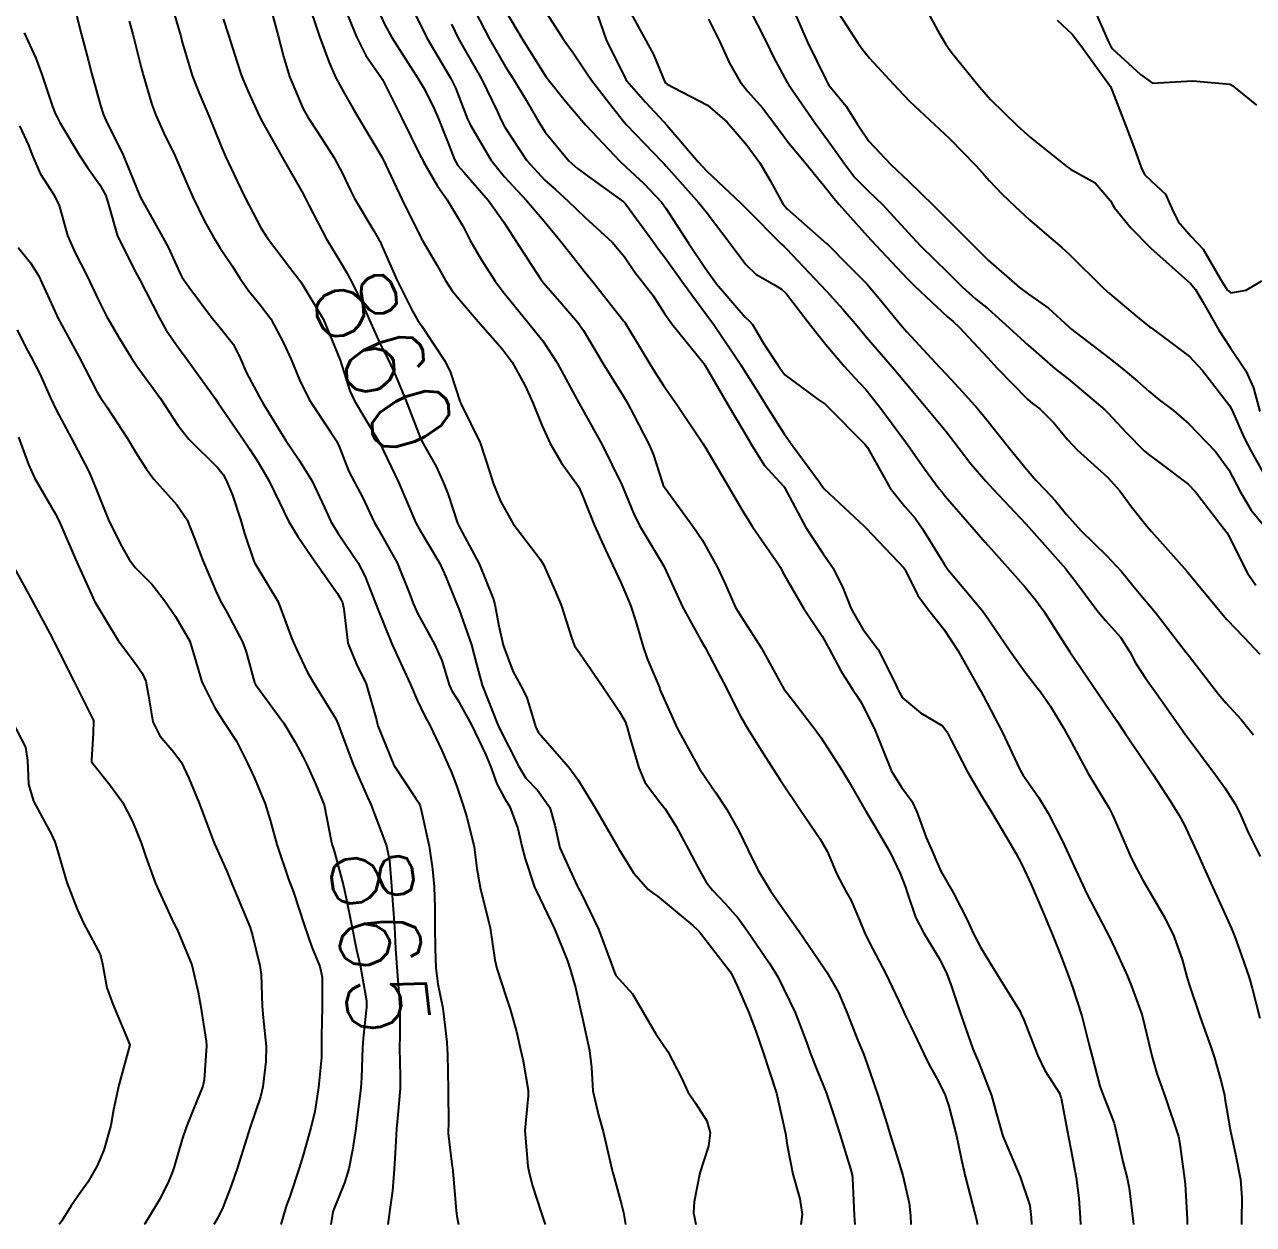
# Model space of a CAD drawing. Header units: metres. Extents: x 307586 to 320046, y 7427249 to 7434250.
# Drawn here: x 319382.5 to 319443.3, y 7427250 to 7427309.3 of the extents above; entities that cross this region are included whole.
import ezdxf
from ezdxf.enums import TextEntityAlignment as Align

# ---------------------------------------------------------------- set-up
doc = ezdxf.new("R2010")
doc.units = ezdxf.units.M
doc.header["$MEASUREMENT"] = 0
for name, color, linetype in [('Cotas', 45, 'Continuous'), ('Curvas de Nivel 1m', 11, 'Continuous'), ('Curvas de Nivel 5m', 15, 'Continuous')]:
    doc.layers.add(name, color=color, linetype=linetype)
doc.styles.add('Style-STANDARD', font='STANDARD.shx')

msp = doc.modelspace()

# ---------------------------------------------------------------- linework, layer by layer
at = {"layer": 'Curvas de Nivel 1m', "flags": 128}
for points, elevation in [([(319389.641, 7427310.821), (319390.184, 7427308.953), (319390.226, 7427308.811), (319390.249, 7427308.738), (319390.319, 7427308.443), (319390.806, 7427306.805), (319391.133, 7427305.963), (319391.634, 7427304.796), (319392.26, 7427303.251), (319392.462, 7427302.787), (319393.026, 7427301.563), (319393.417, 7427300.772), (319394.211, 7427299.268), (319394.536, 7427298.757), (319395.617, 7427297.317), (319396.061, 7427296.741), (319396.181, 7427296.584), (319397.304, 7427294.729), (319398.133, 7427292.72), (319398.606, 7427291.201), (319398.832, 7427290.709), (319399.958, 7427288.819), (319400.038, 7427288.691), (319400.054, 7427288.662), (319400.082, 7427288.609), (319401.011, 7427286.681), (319401.715, 7427285.004), (319401.866, 7427284.672), (319402.038, 7427284.375), (319403.062, 7427282.654), (319403.357, 7427282.001), (319403.898, 7427280.641), (319403.99, 7427280.416), (319404.624, 7427278.633), (319404.853, 7427277.732), (319405.146, 7427276.628), (319405.923, 7427274.663), (319405.937, 7427274.633), (319405.96, 7427274.582), (319406.957, 7427272.604), (319407.316, 7427272.027), (319407.881, 7427271.434), (319408.504, 7427270.584), (319408.742, 7427269.699), (319408.985, 7427268.579), (319409.825, 7427266.739), (319409.922, 7427266.569), (319410.048, 7427266.34), (319410.898, 7427264.559), (319411.577, 7427262.751), (319411.639, 7427262.551), (319411.77, 7427262.267), (319412.589, 7427261.366), (319413.065, 7427260.53), (319413.736, 7427259.38), (319414.329, 7427258.514), (319415.008, 7427257.209), (319415.331, 7427256.504), (319415.697, 7427255.952), (319416.27, 7427255.072), (319416.436, 7427254.489), (319416.348, 7427253.815), (319415.922, 7427252.496), (319415.639, 7427251.061), (319415.599, 7427250.535), (319415.604, 7427250.5), (319415.631, 7427250.374), (319415.723, 7427249.95)], 861), ([(319384.968, 7427310.249), (319385.314, 7427308.87), (319385.674, 7427307.502), (319385.851, 7427306.865), (319386.28, 7427305.315), (319386.42, 7427304.859), (319386.544, 7427304.584), (319387.394, 7427302.849), (319388.199, 7427300.875), (319388.213, 7427300.84), (319388.232, 7427300.795), (319389.342, 7427298.823), (319389.645, 7427298.266), (319390.186, 7427297.069), (319390.317, 7427296.809), (319390.638, 7427296.343), (319391.795, 7427294.794), (319392.149, 7427294.377), (319392.853, 7427293.488), (319393.206, 7427292.774), (319393.484, 7427292.127), (319394.115, 7427290.922), (319394.202, 7427290.759), (319394.33, 7427290.537), (319395.442, 7427288.746), (319396.074, 7427287.81), (319396.737, 7427286.733), (319397.356, 7427285.42), (319397.674, 7427284.724), (319398.034, 7427284.131), (319398.996, 7427282.705), (319399.354, 7427282.047), (319399.878, 7427280.692), (319399.988, 7427280.385), (319400.689, 7427278.683), (319401.317, 7427277.308), (319401.612, 7427276.673), (319401.935, 7427275.891), (319402.332, 7427275.069), (319402.565, 7427274.66), (319403.161, 7427273.394), (319403.486, 7427272.646), (319403.615, 7427272.369), (319403.883, 7427271.664), (319404.224, 7427270.636), (319404.396, 7427270.104), (319404.756, 7427268.631), (319404.893, 7427267.568), (319405.047, 7427266.628), (319405.468, 7427264.962), (319405.541, 7427264.623), (319405.779, 7427263.036), (319405.874, 7427262.618), (319406.341, 7427261.194), (319406.543, 7427260.608), (319406.844, 7427259.496), (319407.053, 7427258.6), (319407.172, 7427258.052), (319407.43, 7427256.594), (319407.419, 7427256.313), (319407.255, 7427254.596), (319407.412, 7427252.838), (319407.457, 7427252.593), (319407.492, 7427252.433), (319407.646, 7427251.867), (319408.045, 7427250.586), (319408.259, 7427249.95)], 863), ([(319394.575, 7427310.532), (319395.061, 7427308.753), (319395.32, 7427307.743), (319395.621, 7427306.747), (319396.287, 7427305.186), (319396.532, 7427304.738), (319397.04, 7427303.964), (319397.831, 7427302.724), (319398.245, 7427301.956), (319398.631, 7427301.108), (319398.837, 7427300.711), (319399.795, 7427299.111), (319400.046, 7427298.692), (319400.099, 7427298.588), (319400.199, 7427298.344), (319400.932, 7427296.683), (319401.707, 7427295.135), (319401.977, 7427294.672), (319402.159, 7427294.397), (319403.324, 7427292.652), (319403.579, 7427292.1), (319404.067, 7427290.641), (319404.111, 7427290.54), (319405.047, 7427288.63), (319405.532, 7427287.162), (319405.701, 7427286.624), (319406.054, 7427285.742), (319406.68, 7427284.614), (319408.017, 7427282.864), (319408.186, 7427282.597), (319408.744, 7427281.333), (319409.054, 7427280.584), (319409.562, 7427278.984), (319409.723, 7427278.572), (319409.96, 7427278.232), (319411.127, 7427276.558), (319411.931, 7427275.344), (319412.219, 7427274.838), (319412.318, 7427274.544), (319412.469, 7427273.987), (319412.9, 7427272.535), (319413.195, 7427271.839), (319413.877, 7427270.926), (319414.199, 7427270.517), (319414.738, 7427269.633), (319415.357, 7427268.505), (319415.834, 7427267.594), (319416.224, 7427266.891), (319416.535, 7427266.489), (319417.173, 7427265.837), (319417.809, 7427265.096), (319418.272, 7427264.465), (319419.339, 7427262.895), (319419.629, 7427262.451), (319419.77, 7427262.205), (319420.635, 7427260.441), (319421.192, 7427258.974), (319421.381, 7427258.433), (319421.714, 7427257.562), (319422.047, 7427256.765), (319422.174, 7427256.423), (319422.558, 7427255.284), (319422.847, 7427254.413), (319423.367, 7427252.694), (319423.45, 7427252.403), (319423.471, 7427252.222), (319423.542, 7427250.401), (319423.578, 7427249.95)], 859), ([(319396.483, 7427310.607), (319397.107, 7427308.732), (319397.588, 7427307.449), (319397.901, 7427306.724), (319398.296, 7427305.983), (319398.757, 7427305.182), (319399.031, 7427304.709), (319400.197, 7427302.747), (319400.226, 7427302.69), (319400.238, 7427302.675), (319400.252, 7427302.634), (319401.181, 7427300.681), (319402.157, 7427298.717), (319402.181, 7427298.67), (319402.203, 7427298.633), (319402.926, 7427297.395), (319403.341, 7427296.653), (319403.671, 7427296.141), (319404.172, 7427295.527), (319404.946, 7427294.632), (319406.143, 7427293.267), (319406.642, 7427292.615), (319407.286, 7427291.444), (319407.649, 7427290.605), (319408.096, 7427289.501), (319408.509, 7427288.594), (319409.095, 7427287.606), (319409.835, 7427286.573), (319409.925, 7427286.436), (319410.059, 7427286.131), (319410.698, 7427284.563), (319411.254, 7427283.329), (319411.618, 7427282.554), (319412.005, 7427281.717), (319412.356, 7427280.904), (319412.498, 7427280.542), (319412.745, 7427279.775), (319413.119, 7427278.533), (319413.331, 7427277.904), (319413.914, 7427276.52), (319413.923, 7427276.5), (319413.942, 7427276.423), (319414.79, 7427274.511), (319415.893, 7427272.5), (319416.706, 7427271.313), (319417.255, 7427270.479), (319417.857, 7427269.387), (319418.304, 7427268.465), (319418.793, 7427267.501), (319419.407, 7427266.454), (319419.817, 7427265.861), (319420.837, 7427264.44), (319421.782, 7427263.047), (319422.202, 7427262.424), (319422.774, 7427261.426), (319423.201, 7427260.408), (319423.733, 7427259.057), (319424.004, 7427258.397), (319424.18, 7427257.933), (319424.708, 7427256.39), (319425.177, 7427254.896), (319425.334, 7427254.383), (319425.667, 7427253.346), (319425.962, 7427252.375), (319426.268, 7427251), (319426.339, 7427250.369), (319426.354, 7427249.95)], 858), ([(319398.345, 7427310.16), (319398.933, 7427308.711), (319399.391, 7427307.781), (319400.152, 7427306.692), (319400.215, 7427306.604), (319400.3, 7427306.437), (319401.186, 7427304.681), (319402.089, 7427302.838), (319402.177, 7427302.671), (319402.251, 7427302.52), (319402.931, 7427301.351), (319403.423, 7427300.652), (319404.213, 7427299.32), (319404.56, 7427298.636), (319405.092, 7427297.733), (319405.797, 7427296.624), (319406.178, 7427296.103), (319407.389, 7427294.608), (319408.149, 7427293.662), (319408.864, 7427292.589), (319409.304, 7427291.761), (319409.941, 7427290.573), (319410.109, 7427290.279), (319411.069, 7427288.56), (319412.063, 7427286.55), (319412.643, 7427285.135), (319412.94, 7427284.537), (319414.016, 7427282.721), (319414.133, 7427282.519), (319414.247, 7427282.281), (319415.065, 7427280.509), (319415.968, 7427278.858), (319416.175, 7427278.497), (319416.796, 7427277.332), (319417.234, 7427276.481), (319417.467, 7427276.006), (319417.929, 7427275.103), (319418.292, 7427274.466), (319418.95, 7427273.417), (319419.567, 7427272.453), (319419.888, 7427271.953), (319420.898, 7427270.44), (319421.852, 7427269.048), (319422.208, 7427268.425), (319422.699, 7427267.285), (319423.16, 7427266.41), (319423.398, 7427265.986), (319423.809, 7427265.007), (319424.054, 7427264.397), (319424.312, 7427263.878), (319425.104, 7427262.387), (319425.759, 7427260.992), (319425.953, 7427260.575), (319426.044, 7427260.376), (319426.341, 7427259.774), (319427.019, 7427258.361), (319427.249, 7427257.887), (319427.71, 7427257.052), (319428.049, 7427256.347), (319428.237, 7427255.805), (319428.607, 7427254.341), (319428.86, 7427253.143), (319429.038, 7427252.336), (319429.541, 7427250.424), (319429.561, 7427250.331), (319429.628, 7427250.016), (319429.64, 7427249.95)], 857), ([(319399.697, 7427310.7), (319400.332, 7427309.298), (319400.683, 7427308.686), (319401.361, 7427307.631), (319401.969, 7427306.673), (319402.297, 7427306.116), (319402.781, 7427305.155), (319402.993, 7427304.659), (319403.466, 7427303.451), (319403.779, 7427302.647), (319403.949, 7427302.344), (319404.247, 7427302.011), (319405.444, 7427300.628), (319406.217, 7427299.535), (319406.812, 7427298.614), (319408.043, 7427296.742), (319408.139, 7427296.6), (319408.182, 7427296.543), (319409.088, 7427295.502), (319409.886, 7427294.574), (319410.157, 7427294.187), (319411.115, 7427292.56), (319412.117, 7427290.951), (319412.27, 7427290.703), (319412.362, 7427290.546), (319412.66, 7427289.986), (319413.417, 7427288.53), (319413.611, 7427288.06), (319414.064, 7427286.62), (319414.102, 7427286.52), (319414.202, 7427286.378), (319415.573, 7427284.505), (319416.033, 7427283.827), (319416.782, 7427282.488), (319417.162, 7427281.64), (319417.682, 7427280.475), (319417.986, 7427279.976), (319418.965, 7427278.46), (319419.945, 7427276.674), (319420.078, 7427276.449), (319420.528, 7427275.853), (319421.628, 7427274.433), (319421.917, 7427274.03), (319422.954, 7427272.414), (319423.303, 7427271.825), (319423.877, 7427270.828), (319424.125, 7427270.397), (319424.516, 7427269.741), (319425.313, 7427268.385), (319425.832, 7427267.31), (319426.088, 7427266.638), (319426.169, 7427266.375), (319426.591, 7427265.149), (319427, 7427264.362), (319427.783, 7427263.052), (319428.127, 7427262.346), (319428.345, 7427261.766), (319428.82, 7427260.339), (319429.423, 7427258.637), (319429.551, 7427258.332), (319429.719, 7427257.944), (319430.345, 7427256.324), (319430.588, 7427255.427), (319430.906, 7427254.318), (319431.656, 7427252.536), (319431.756, 7427252.308), (319432.233, 7427250.895), (319432.308, 7427250.3), (319432.317, 7427249.95)], 856), ([(319404.573, 7427310.414), (319405.505, 7427308.628), (319406.309, 7427307.235), (319406.696, 7427306.616), (319407.332, 7427305.57), (319407.89, 7427304.604), (319408.274, 7427303.988), (319409.441, 7427302.582), (319409.868, 7427302.195), (319410.246, 7427301.91), (319412.136, 7427300.551), (319412.232, 7427300.456), (319413.641, 7427298.528), (319413.88, 7427298.205), (319414.196, 7427297.783), (319415.103, 7427296.511), (319416.169, 7427295.069), (319416.596, 7427294.496), (319417.554, 7427293.074), (319417.937, 7427292.482), (319418.13, 7427292.182), (319418.79, 7427291.141), (319419.197, 7427290.464), (319420.092, 7427289.067), (319420.54, 7427288.445), (319421.828, 7427286.669), (319421.995, 7427286.431), (319422.062, 7427286.347), (319423.058, 7427285.42), (319424.044, 7427284.502), (319424.145, 7427284.399), (319426.014, 7427282.434), (319426.049, 7427282.379), (319426.705, 7427281.075), (319427.222, 7427280.362), (319427.979, 7427279.404), (319428.673, 7427278.343), (319429.657, 7427276.622), (319429.816, 7427276.331), (319429.941, 7427276.091), (319430.866, 7427274.321), (319431.752, 7427272.455), (319431.822, 7427272.311), (319431.892, 7427272.196), (319432.666, 7427271.084), (319433.147, 7427270.291), (319433.852, 7427268.916), (319434.155, 7427268.277), (319434.414, 7427267.697), (319435.081, 7427266.267), (319435.809, 7427264.849), (319436.021, 7427264.473), (319436.135, 7427264.255), (319436.466, 7427263.576), (319437.065, 7427262.241), (319437.271, 7427261.741), (319437.755, 7427260.392), (319437.81, 7427260.229), (319437.831, 7427260.15), (319438.282, 7427258.224), (319438.516, 7427257.421), (319438.944, 7427256.218), (319439.591, 7427254.304), (319439.616, 7427254.211), (319439.677, 7427253.802), (319439.892, 7427252.208), (319439.914, 7427251.943), (319440.017, 7427250.206), (319440.028, 7427249.95)], 853), ([(319412.347, 7427310.174), (319413.246, 7427308.536), (319413.631, 7427307.845), (319414.174, 7427306.522), (319414.223, 7427306.442), (319414.301, 7427306.374), (319414.616, 7427306.201), (319416.291, 7427305.324), (319417.271, 7427304.49), (319418.266, 7427303.339), (319418.891, 7427302.47), (319419.39, 7427301.609), (319420.019, 7427300.453), (319420.229, 7427300.198), (319421.926, 7427298.714), (319422.204, 7427298.477), (319422.251, 7427298.429), (319423.223, 7427297.444), (319424.184, 7427296.49), (319424.267, 7427296.399), (319424.709, 7427295.863), (319425.922, 7427294.382), (319426.159, 7427294.109), (319427.776, 7427292.364), (319428.129, 7427291.98), (319428.916, 7427291.143), (319429.63, 7427290.337), (319430.104, 7427289.764), (319431.255, 7427288.318), (319432.073, 7427287.314), (319432.54, 7427286.773), (319432.998, 7427286.296), (319433.515, 7427285.746), (319434.051, 7427285.084), (319434.773, 7427284.273), (319436.025, 7427283.053), (319436.766, 7427282.249), (319437.333, 7427281.566), (319437.998, 7427280.769), (319438.45, 7427280.225), (319439.973, 7427278.257), (319440.007, 7427278.21), (319440.131, 7427278.048), (319441.565, 7427276.194), (319441.939, 7427275.758), (319442.684, 7427274.932), (319443.303, 7427274.169)], 849), ([(319418.348, 7427310.144), (319419.19, 7427308.467), (319419.554, 7427307.7), (319420.234, 7427306.451), (319420.265, 7427306.413), (319420.302, 7427306.356), (319421.624, 7427304.437), (319422.27, 7427303.572), (319423.093, 7427302.417), (319423.588, 7427301.752), (319424.24, 7427301.099), (319424.972, 7427300.393), (319426.213, 7427299.029), (319426.837, 7427298.374), (319428.19, 7427297.052), (319428.536, 7427296.704), (319428.893, 7427296.349), (319429.575, 7427295.737), (319430.172, 7427295.247), (319431.222, 7427294.319), (319432.15, 7427293.453), (319433.498, 7427292.29), (319433.853, 7427292.007), (319434.128, 7427291.789), (319435.95, 7427290.262), (319436.111, 7427290.099), (319436.995, 7427289.14), (319437.896, 7427288.233), (319438.09, 7427288.061), (319438.673, 7427287.635), (319440.068, 7427286.575), (319440.428, 7427286.206), (319441.754, 7427284.484), (319441.974, 7427284.191), (319442.041, 7427284.071), (319443.005, 7427282.175), (319443.411, 7427281.573)], 847), ([(319420.387, 7427310.415), (319421.246, 7427308.441), (319422.141, 7427306.595), (319422.229, 7427306.431), (319422.302, 7427306.328), (319423.156, 7427305.282), (319423.701, 7427304.409), (319424.27, 7427303.543), (319425.361, 7427302.389), (319426.245, 7427301.566), (319427.481, 7427300.368), (319428.222, 7427299.625), (319429.498, 7427298.341), (319429.848, 7427297.983), (319430.196, 7427297.646), (319431.721, 7427296.315), (319432.18, 7427295.975), (319433.157, 7427295.279), (319434.164, 7427294.361), (319434.255, 7427294.279), (319436.142, 7427292.834), (319436.876, 7427292.253), (319437.557, 7427291.675), (319438.122, 7427291.174), (319438.64, 7427290.747), (319439.337, 7427290.218), (319440.106, 7427289.558), (319441.416, 7427288.197), (319442.079, 7427287.282), (319442.658, 7427286.181), (319443.178, 7427285.297), (319444.044, 7427284.251)], 846), ([(319426.942, 7427310.374), (319427.668, 7427309.038), (319428.06, 7427308.363), (319428.327, 7427307.988), (319429.67, 7427306.339), (319429.958, 7427305.993), (319430.296, 7427305.608), (319431.608, 7427304.317), (319432.274, 7427303.734), (319434.086, 7427302.283), (319434.181, 7427302.21), (319434.252, 7427302.165), (319435.462, 7427301.485), (319436.236, 7427300.603), (319436.35, 7427300.375), (319436.42, 7427300.258), (319437.235, 7427299.261), (319438.213, 7427298.269), (319438.226, 7427298.253), (319440.187, 7427296.507), (319440.433, 7427296.207), (319440.808, 7427295.572), (319441.586, 7427294.196), (319442.15, 7427293.338), (319442.915, 7427292.178), (319443.294, 7427291.342), (319443.617, 7427290.167)], 844), ([(319435.334, 7427310.27), (319436.131, 7427308.466), (319436.229, 7427308.261), (319436.331, 7427308.123), (319437.718, 7427306.84), (319438.306, 7427306.423), (319439.997, 7427306.525), (319440.308, 7427306.54), (319442.136, 7427306.362), (319442.304, 7427306.269), (319442.395, 7427306.189), (319443.454, 7427305.332)], 842), ([(319406.343, 7427309.944), (319407.131, 7427308.612), (319408.304, 7427306.755), (319408.367, 7427306.662), (319408.415, 7427306.598), (319409.253, 7427305.546), (319410.075, 7427304.573), (319410.279, 7427304.341), (319411.955, 7427302.553), (319412.25, 7427302.277), (319413.154, 7427301.449), (319414.013, 7427300.523), (319414.229, 7427300.238), (319415.358, 7427298.508), (319416.19, 7427297.241), (319416.749, 7427296.494), (319418.167, 7427294.848), (319418.352, 7427294.665), (319418.514, 7427294.475), (319419.09, 7427293.525), (319419.795, 7427292.455), (319419.924, 7427292.247), (319420.128, 7427291.986), (319421.774, 7427290.775), (319422.114, 7427290.534), (319422.169, 7427290.485), (319422.225, 7427290.428), (319424.085, 7427288.563), (319424.214, 7427288.399), (319424.38, 7427288.097), (319425.332, 7427286.387), (319426.054, 7427285.467), (319426.565, 7427284.889), (319426.936, 7427284.367), (319428.017, 7427282.597), (319428.19, 7427282.348), (319429.243, 7427281.095), (319429.877, 7427280.331), (319429.991, 7427280.18), (319431.27, 7427278.317), (319431.953, 7427277.341), (319432.403, 7427276.758), (319432.772, 7427276.298), (319433.249, 7427275.603), (319433.925, 7427274.487), (319434.04, 7427274.279), (319434.182, 7427274.014), (319435.122, 7427272.268), (319435.88, 7427271.002), (319436.163, 7427270.543), (319436.314, 7427270.253), (319436.678, 7427269.43), (319437.184, 7427268.24), (319437.394, 7427267.792), (319437.83, 7427266.986), (319438.273, 7427266.225), (319438.912, 7427265.119), (319439.359, 7427264.214), (319439.785, 7427263.005), (319440.004, 7427262.208), (319440.104, 7427261.872), (319440.661, 7427260.201), (319441.191, 7427258.736), (319441.376, 7427258.193), (319441.711, 7427256.96), (319441.859, 7427256.342), (319441.89, 7427256.187), (319442.148, 7427254.643), (319442.244, 7427254.182), (319442.416, 7427253.434), (319442.665, 7427252.175), (319442.731, 7427251.261), (319442.703, 7427250.174), (319442.701, 7427249.95)], 852), ([(319408.342, 7427309.858), (319409.18, 7427308.587), (319409.653, 7427307.917), (319410.307, 7427306.931), (319410.555, 7427306.567), (319411.459, 7427305.391), (319412.133, 7427304.551), (319412.28, 7427304.382), (319414.05, 7427302.523), (319414.152, 7427302.422), (319414.251, 7427302.316), (319415.865, 7427300.504), (319416.226, 7427300.057), (319417.411, 7427298.488), (319418.193, 7427297.449), (319418.686, 7427296.97), (319419.575, 7427296.459), (319419.959, 7427296.232), (319420.179, 7427296.013), (319421.385, 7427294.438), (319422.149, 7427293.489), (319423.06, 7427292.416), (319423.574, 7427291.855), (319424.121, 7427291.257), (319424.825, 7427290.393), (319426.087, 7427288.678), (319426.299, 7427288.378), (319427.032, 7427287.33), (319427.762, 7427286.355), (319427.895, 7427286.187), (319428.059, 7427285.987), (319429.489, 7427284.336), (319430.034, 7427283.709), (319431.269, 7427282.317), (319432.005, 7427281.486), (319432.54, 7427280.843), (319432.938, 7427280.296), (319433.969, 7427278.668), (319434.217, 7427278.277), (319434.771, 7427277.455), (319435.59, 7427276.264), (319435.938, 7427275.759), (319436.541, 7427274.863), (319436.957, 7427274.244), (319437.902, 7427272.835), (319438.318, 7427272.226), (319439.184, 7427270.913), (319439.614, 7427270.213), (319439.868, 7427269.737), (319440.582, 7427268.203), (319441.198, 7427266.83), (319441.483, 7427266.193), (319441.816, 7427265.47), (319442.215, 7427264.592), (319442.373, 7427264.181), (319442.709, 7427263.256), (319443.089, 7427262.17), (319443.238, 7427261.639), (319443.613, 7427260.162)], 851), ([(319416.339, 7427309.586), (319416.893, 7427308.494), (319417.386, 7427307.415), (319417.913, 7427306.484), (319418.298, 7427306.004), (319419.023, 7427305.202), (319419.583, 7427304.461), (319420.269, 7427303.523), (319421.159, 7427302.441), (319422.24, 7427301.115), (319422.542, 7427300.732), (319422.812, 7427300.421), (319424.21, 7427298.853), (319424.619, 7427298.396), (319426.187, 7427296.742), (319426.557, 7427296.376), (319428.168, 7427294.863), (319428.441, 7427294.631), (319428.746, 7427294.351), (319430.141, 7427292.839), (319430.617, 7427292.325), (319432.118, 7427290.79), (319432.378, 7427290.569), (319432.73, 7427290.301), (319433.433, 7427289.62), (319434.098, 7427288.793), (319434.573, 7427288.275), (319436.073, 7427286.92), (319436.69, 7427286.251), (319437.271, 7427285.458), (319438.045, 7427284.476), (319438.259, 7427284.228), (319440.014, 7427282.252), (319440.047, 7427282.21), (319440.232, 7427281.987), (319441.712, 7427280.193), (319441.99, 7427279.874), (319442.817, 7427279.013), (319443.609, 7427278.165)], 848), ([(319433.587, 7427309.533), (319434.339, 7427308.846), (319434.768, 7427308.276), (319435.963, 7427306.609), (319436.225, 7427306.261), (319436.301, 7427306.088), (319437.003, 7427304.253), (319437.467, 7427303.046), (319437.747, 7427302.245), (319437.907, 7427301.901), (319438.246, 7427301.579), (319438.943, 7427300.933), (319439.269, 7427300.224), (319439.582, 7427299.575), (319440.219, 7427298.839), (319440.815, 7427298.204), (319441.663, 7427296.723), (319441.996, 7427296.192), (319442.181, 7427296.046), (319442.934, 7427296.179), (319443.717, 7427296.64)], 843), ([(319382.505, 7427308.907), (319383.071, 7427307.659), (319383.349, 7427306.894), (319383.899, 7427305.265), (319384.049, 7427304.883), (319384.123, 7427304.733), (319384.269, 7427304.476), (319385.225, 7427302.87), (319385.629, 7427302.249), (319386.238, 7427301.394), (319386.531, 7427300.857), (319386.674, 7427300.408), (319387.123, 7427298.851), (319388.067, 7427296.958), (319388.136, 7427296.84), (319388.182, 7427296.747), (319389.168, 7427294.825), (319389.525, 7427294.198), (319390.138, 7427293.321), (319390.518, 7427292.806), (319391.527, 7427291.388), (319391.959, 7427290.792), (319392.11, 7427290.574), (319393.351, 7427288.771), (319393.646, 7427288.334), (319394.072, 7427287.666), (319394.605, 7427286.755), (319395.125, 7427285.676), (319395.575, 7427284.745), (319396.032, 7427283.987), (319396.885, 7427282.731), (319397.997, 7427281.167), (319398.166, 7427280.889), (319398.237, 7427280.716), (319398.306, 7427280.397), (319398.501, 7427278.712), (319398.929, 7427277.676), (319399.413, 7427276.695), (319399.925, 7427274.921), (319399.979, 7427274.689), (319399.998, 7427274.613), (319400.787, 7427272.681), (319401.876, 7427271.019), (319402.019, 7427270.813), (319402.08, 7427270.667), (319402.153, 7427270.382), (319402.535, 7427268.66), (319402.702, 7427267.527), (319402.775, 7427266.656), (319402.805, 7427265.648), (319402.811, 7427264.655), (319402.832, 7427263.61), (319402.865, 7427262.654), (319402.964, 7427261.851), (319403.208, 7427260.648), (319403.407, 7427258.965), (319403.425, 7427258.644), (319403.433, 7427258.358), (319403.47, 7427256.643), (319403.482, 7427254.837), (319403.474, 7427254.643), (319403.477, 7427254.448), (319403.656, 7427252.939), (319403.7, 7427252.64), (319403.708, 7427252.584), (319403.861, 7427250.638), (319403.904, 7427250.362), (319403.977, 7427249.95)], 864), ([(319387.686, 7427309.494), (319387.877, 7427308.844), (319388.306, 7427307.128), (319388.36, 7427306.895), (319388.377, 7427306.839), (319388.814, 7427305.365), (319389.007, 7427304.829), (319389.399, 7427303.952), (319389.959, 7427302.814), (319390.049, 7427302.611), (319390.246, 7427302.14), (319390.823, 7427300.804), (319391.416, 7427299.597), (319391.856, 7427298.793), (319392.198, 7427298.251), (319392.785, 7427297.377), (319393.165, 7427296.775), (319393.575, 7427296.17), (319394.17, 7427295.451), (319394.695, 7427294.755), (319395.328, 7427293.565), (319395.699, 7427292.744), (319396.123, 7427291.734), (319396.617, 7427290.735), (319397.654, 7427289.16), (319397.951, 7427288.721), (319398.08, 7427288.441), (319398.561, 7427287.206), (319398.817, 7427286.709), (319399.256, 7427285.903), (319399.817, 7427284.693), (319400.037, 7427284.3), (319400.954, 7427282.681), (319401.582, 7427281.089), (319401.735, 7427280.673), (319401.985, 7427280.136), (319402.79, 7427278.658), (319403.156, 7427277.853), (319403.52, 7427276.646), (319403.653, 7427276.357), (319403.936, 7427275.922), (319404.642, 7427274.633), (319405.308, 7427273.22), (319405.556, 7427272.623), (319405.884, 7427271.753), (319406.272, 7427271.009), (319406.512, 7427270.61), (319406.915, 7427269.546), (319407.135, 7427268.601), (319407.274, 7427268.036), (319407.764, 7427266.591), (319407.781, 7427266.549), (319407.822, 7427266.474), (319408.734, 7427264.581), (319409.366, 7427262.987), (319409.507, 7427262.573), (319409.764, 7427261.679), (319410.018, 7427260.567), (319410.092, 7427260.222), (319410.454, 7427258.563), (319410.564, 7427257.712), (319410.62, 7427256.561), (319410.897, 7427255.351), (319411.133, 7427254.556), (319411.588, 7427252.616), (319411.605, 7427252.55), (319411.651, 7427252.381), (319412.035, 7427250.942), (319412.141, 7427250.542), (319412.238, 7427249.95)], 862), ([(319403.641, 7427309.343), (319403.962, 7427308.645), (319404.09, 7427308.413), (319404.317, 7427308.041), (319405.114, 7427306.632), (319405.908, 7427305.002), (319406.081, 7427304.622), (319406.277, 7427304.248), (319407.341, 7427302.609), (319408.243, 7427301.622), (319408.794, 7427301.147), (319409.405, 7427300.582), (319410.221, 7427299.79), (319411.58, 7427298.556), (319412.196, 7427297.823), (319412.71, 7427297.064), (319413.121, 7427296.536), (319413.585, 7427295.937), (319414.168, 7427295.023), (319414.527, 7427294.516), (319416.133, 7427292.525), (319416.151, 7427292.5), (319416.182, 7427292.45), (319417.318, 7427290.488), (319418.094, 7427289.189), (319418.498, 7427288.474), (319419.116, 7427287.507), (319420.063, 7427286.472), (319420.079, 7427286.45), (319420.103, 7427286.409), (319421.165, 7427284.439), (319422.023, 7427283.13), (319422.513, 7427282.423), (319423.011, 7427281.423), (319423.403, 7427280.409), (319423.978, 7427279.406), (319424.73, 7427278.392), (319425.559, 7427276.772), (319425.724, 7427276.382), (319425.939, 7427275.998), (319426.83, 7427275.265), (319427.926, 7427274.62), (319428.131, 7427274.348), (319428.349, 7427273.913), (319429.149, 7427272.337), (319429.881, 7427271.114), (319430.36, 7427270.325), (319431.1, 7427269.072), (319431.547, 7427268.313), (319431.837, 7427267.765), (319432.3, 7427266.775), (319432.506, 7427266.3), (319432.906, 7427265.386), (319433.364, 7427264.287), (319433.787, 7427263.212), (319434.139, 7427262.276), (319434.356, 7427261.686), (319434.803, 7427260.27), (319435.178, 7427258.818), (319435.317, 7427258.264), (319435.708, 7427256.797), (319435.841, 7427256.395), (319435.9, 7427256.257), (319436.403, 7427254.962), (319436.578, 7427254.247), (319436.836, 7427253.072), (319437.056, 7427252.239), (319437.151, 7427251.741), (319437.335, 7427250.234), (319437.363, 7427249.968), (319437.365, 7427249.95)], 854), ([(319382.197, 7427298.291), (319382.818, 7427297.53), (319383.207, 7427296.895), (319384.113, 7427294.922), (319384.128, 7427294.88), (319384.152, 7427294.833), (319385.217, 7427292.869), (319386.116, 7427291.126), (319386.266, 7427290.858), (319386.613, 7427290.347), (319387.603, 7427288.845), (319388.075, 7427288.069), (319388.548, 7427287.313), (319388.92, 7427286.827), (319390.044, 7427285.551), (319390.555, 7427284.805), (319390.931, 7427283.894), (319391.331, 7427282.797), (319391.997, 7427281.243), (319392.141, 7427280.935), (319392.216, 7427280.787), (319392.517, 7427280.25), (319393.295, 7427278.77), (319393.473, 7427278.282), (319393.887, 7427276.761), (319393.941, 7427276.66), (319395.348, 7427274.746), (319395.904, 7427273.813), (319396.274, 7427273.111), (319396.457, 7427272.732), (319396.914, 7427271.755), (319397.336, 7427270.718), (319397.704, 7427268.853), (319397.735, 7427268.712), (319397.761, 7427268.63), (319397.84, 7427268.37), (319398.293, 7427266.705), (319398.431, 7427266.086), (319398.697, 7427264.701), (319398.938, 7427263.542), (319399.131, 7427262.696), (319399.429, 7427261.021), (319399.436, 7427260.693), (319399.261, 7427259.163), (319399.231, 7427258.695), (319399.186, 7427257.217), (319399.15, 7427256.696), (319398.987, 7427255.393), (319398.895, 7427254.698), (319398.74, 7427253.621), (319398.555, 7427252.701), (319398.341, 7427252.008), (319397.813, 7427250.708), (319397.77, 7427250.57), (319397.665, 7427249.95)], 866), ([(319382.146, 7427294.212), (319382.579, 7427293.345), (319382.824, 7427292.9), (319383.266, 7427292.034), (319383.777, 7427290.885), (319384.103, 7427290.224), (319384.826, 7427288.873), (319385.658, 7427287.273), (319385.849, 7427286.862), (319386.055, 7427286.324), (319386.658, 7427284.854), (319387.262, 7427283.606), (319387.696, 7427282.843), (319388.009, 7427282.446), (319388.808, 7427281.635), (319389.441, 7427280.818), (319389.981, 7427280.038), (319390.686, 7427278.803), (319390.999, 7427277.753), (319391.291, 7427276.797), (319391.924, 7427275.504), (319392.391, 7427274.783), (319392.995, 7427273.865), (319393.547, 7427272.765), (319393.655, 7427272.528), (319393.886, 7427272.034), (319394.417, 7427270.755), (319394.664, 7427269.949), (319394.994, 7427268.748), (319395.591, 7427266.976), (319395.686, 7427266.741), (319395.818, 7427266.388), (319396.363, 7427264.731), (319396.723, 7427263.667), (319397.119, 7427262.72), (319397.24, 7427262.191), (319397.24, 7427260.718), (319397.203, 7427259.245), (319397.209, 7427258.718), (319397.205, 7427258.205), (319397.06, 7427256.72), (319396.868, 7427255.539), (319396.68, 7427254.725), (319396.3, 7427253.371), (319396.105, 7427252.733), (319395.639, 7427251.338), (319395.48, 7427250.896), (319395.428, 7427250.742), (319395.188, 7427249.95)], 867), ([(319382.22, 7427288.908), (319382.712, 7427287.543), (319383.007, 7427286.896), (319384.037, 7427285.127), (319384.167, 7427284.879), (319384.279, 7427284.629), (319385.035, 7427282.87), (319385.892, 7427280.963), (319385.938, 7427280.861), (319385.991, 7427280.749), (319387.146, 7427278.848), (319387.952, 7427277.767), (319388.343, 7427277.231), (319388.511, 7427276.831), (319388.649, 7427276.112), (319388.869, 7427274.826), (319389.209, 7427274.12), (319389.898, 7427273.324), (319390.282, 7427272.806), (319390.649, 7427272.039), (319391.162, 7427270.797), (319391.845, 7427268.951), (319391.91, 7427268.789), (319392.508, 7427267.458), (319392.793, 7427266.775), (319393.519, 7427265.042), (319393.63, 7427264.762), (319393.673, 7427264.643), (319393.788, 7427264.247), (319394.159, 7427262.756), (319394.214, 7427262.31), (319394.269, 7427260.755), (319394.319, 7427260.179), (319394.463, 7427258.753), (319394.459, 7427258.009), (319394.309, 7427256.754), (319394.192, 7427256.259), (319393.673, 7427254.76), (319393.057, 7427252.769), (319392.738, 7427251.867), (319392.322, 7427250.78), (319392.096, 7427250.312), (319391.876, 7427249.95)], 868), ([(319382.008, 7427282.431), (319382.546, 7427281.449), (319382.839, 7427280.897), (319383.876, 7427278.97), (319383.92, 7427278.881), (319383.935, 7427278.852), (319383.962, 7427278.799), (319384.931, 7427276.87), (319385.914, 7427274.924), (319385.926, 7427274.86), (319385.907, 7427274.239), (319385.825, 7427272.93), (319385.837, 7427272.861), (319385.892, 7427272.756), (319386.729, 7427271.695), (319387.354, 7427270.838), (319387.859, 7427269.894), (319388.282, 7427268.826), (319388.514, 7427268.146), (319389.001, 7427266.818), (319389.797, 7427265.059), (319389.921, 7427264.809), (319390.058, 7427264.539), (319390.792, 7427262.8), (319391.107, 7427261.449), (319391.217, 7427260.795), (319391.503, 7427259.016), (319391.512, 7427258.792), (319391.402, 7427257.097), (319391.332, 7427256.794), (319390.865, 7427255.618), (319390.533, 7427254.801), (319390.305, 7427254.165), (319389.922, 7427252.807), (319389.857, 7427252.602), (319389.646, 7427252.105), (319389.221, 7427251.23), (319388.979, 7427250.817), (319388.459, 7427249.983), (319388.44, 7427249.95)], 869)]:
    msp.add_lwpolyline(points, dxfattribs=dict(at, elevation=elevation))
at = {"layer": 'Curvas de Nivel 5m', "flags": 128}
for points, elevation in [([(319401.421, 7427310.679), (319402.325, 7427308.829), (319402.41, 7427308.669), (319403.117, 7427307.463), (319403.609, 7427306.65), (319403.836, 7427306.185), (319404.286, 7427304.98), (319404.427, 7427304.639), (319404.572, 7427304.344), (319405.581, 7427302.627), (319406.245, 7427301.801), (319407.336, 7427300.609), (319408.218, 7427299.585), (319409.045, 7427298.587), (319409.556, 7427297.939), (319410.188, 7427297.122), (319410.64, 7427296.565), (319412.164, 7427294.642), (319412.205, 7427294.591), (319412.23, 7427294.549), (319412.344, 7427294.363), (319413.444, 7427292.53), (319413.703, 7427292.101), (319414.122, 7427291.454), (319414.777, 7427290.513), (319416.084, 7427288.58), (319416.135, 7427288.499), (319416.218, 7427288.363), (319417.326, 7427286.487), (319418.05, 7427285.235), (319418.336, 7427284.766), (319418.529, 7427284.473), (319419.678, 7427282.795), (319419.9, 7427282.451), (319420.011, 7427282.246), (319421.049, 7427280.439), (319421.972, 7427279.05), (319422.321, 7427278.425), (319422.883, 7427277.347), (319423.478, 7427276.407), (319423.671, 7427276.135), (319423.936, 7427275.72), (319424.593, 7427274.393), (319425.054, 7427273.241), (319425.393, 7427272.385), (319425.885, 7427271.586), (319426.407, 7427270.901), (319426.646, 7427270.368), (319427.119, 7427269.096), (319427.437, 7427268.356), (319427.552, 7427268.067), (319427.834, 7427267.431), (319428.47, 7427266.344), (319429.156, 7427264.99), (319429.458, 7427264.333), (319429.793, 7427263.664), (319430.628, 7427262.321), (319431.755, 7427260.489), (319431.803, 7427260.359), (319431.827, 7427260.309), (319431.901, 7427260.158), (319432.637, 7427258.296), (319432.984, 7427257.559), (319433.705, 7427256.446), (319433.763, 7427256.279), (319433.781, 7427256.2), (319434.145, 7427254.275), (319434.274, 7427253.674), (319434.531, 7427252.271), (319434.658, 7427251.255), (319434.725, 7427250.269), (319434.741, 7427249.95)], 855), ([(319410.73, 7427310.183), (319411.29, 7427308.56), (319412.26, 7427306.594), (319412.287, 7427306.55), (319412.303, 7427306.528), (319413.229, 7427305.473), (319414.124, 7427304.522), (319414.28, 7427304.346), (319415.852, 7427302.504), (319416.249, 7427302.082), (319417.948, 7427300.483), (319418.229, 7427300.206), (319419.956, 7427298.454), (319420.084, 7427298.334), (319420.201, 7427298.227), (319421.893, 7427296.433), (319422.18, 7427296.126), (319422.994, 7427295.24), (319423.692, 7427294.407), (319424.155, 7427293.851), (319425.424, 7427292.387), (319426.125, 7427291.564), (319427.119, 7427290.37), (319428.095, 7427289.178), (319428.736, 7427288.35), (319429.325, 7427287.587), (319430.067, 7427286.723), (319430.431, 7427286.326), (319432.046, 7427284.614), (319432.194, 7427284.458), (319432.325, 7427284.306), (319434.014, 7427282.383), (319434.105, 7427282.279), (319434.409, 7427281.876), (319435.621, 7427280.264), (319435.987, 7427279.839), (319436.725, 7427279), (319437.194, 7427278.242), (319437.458, 7427277.73), (319437.954, 7427276.976), (319438.502, 7427276.224), (319439.923, 7427274.21), (319441.427, 7427272.195), (319441.887, 7427271.554), (319442.418, 7427270.721), (319442.671, 7427270.178), (319443.03, 7427269.338), (319443.627, 7427268.163)], 850), ([(319422.583, 7427310.193), (319423.728, 7427308.409), (319423.977, 7427308.063), (319424.315, 7427307.653), (319425.48, 7427306.388), (319426.294, 7427305.535), (319427.523, 7427304.368), (319428.273, 7427303.684), (319429.574, 7427302.34), (319429.891, 7427301.977), (319430.245, 7427301.58), (319430.857, 7427300.942), (319431.505, 7427300.317), (319432.226, 7427299.66), (319432.943, 7427299.022), (319433.826, 7427298.286), (319434.208, 7427297.941), (319435.906, 7427296.263), (319436.18, 7427296.011), (319437.554, 7427294.861), (319438.164, 7427294.365), (319438.237, 7427294.313), (319438.352, 7427294.237), (319440.143, 7427292.896), (319440.774, 7427292.204), (319442.116, 7427290.474), (319442.216, 7427290.29), (319442.258, 7427290.188), (319442.83, 7427288.909), (319443.2, 7427288.173), (319444.07, 7427286.611)], 845), ([(319392.335, 7427309.604), (319392.605, 7427308.786), (319393.014, 7427307.483), (319393.251, 7427306.776), (319393.566, 7427306.041), (319394.144, 7427304.762), (319394.279, 7427304.486), (319395.253, 7427302.75), (319396.236, 7427301.051), (319396.404, 7427300.738), (319396.581, 7427300.383), (319397.434, 7427298.728), (319398.191, 7427297.479), (319398.471, 7427297.001), (319398.625, 7427296.713), (319399.146, 7427295.679), (319399.58, 7427294.699), (319400.144, 7427293.441), (319400.527, 7427292.686), (319400.88, 7427291.927), (319401.395, 7427290.677), (319402.086, 7427288.891), (319402.19, 7427288.668), (319402.873, 7427287.46), (319403.246, 7427286.652), (319403.468, 7427286.06), (319403.934, 7427284.642), (319404.04, 7427284.415), (319405, 7427282.63), (319405.697, 7427280.922), (319405.778, 7427280.622), (319405.977, 7427279.564), (319406.192, 7427278.617), (319406.66, 7427277.319), (319407.06, 7427276.603), (319407.357, 7427276.019), (319407.787, 7427274.592), (319407.919, 7427274.302), (319409.434, 7427272.575), (319409.887, 7427271.967), (319410.734, 7427270.561), (319411.844, 7427268.649), (319411.896, 7427268.549), (319412.644, 7427267.35), (319413.36, 7427266.527), (319413.627, 7427266.328), (319413.82, 7427266.189), (319415.573, 7427264.734), (319415.803, 7427264.522), (319415.943, 7427264.356), (319417.394, 7427262.476), (319417.54, 7427262.243), (319417.766, 7427261.763), (319418.323, 7427260.464), (319418.694, 7427259.505), (319419.048, 7427258.457), (319419.703, 7427256.45), (319420.146, 7427254.445), (319420.242, 7427253.877), (319420.516, 7427252.441), (319420.867, 7427251.212), (319420.974, 7427250.437), (319420.914, 7427249.95)], 860), ([(319382.267, 7427304.304), (319382.705, 7427303.351), (319382.885, 7427302.901), (319383.292, 7427301.943), (319383.98, 7427300.884), (319384.225, 7427300.364), (319384.647, 7427298.876), (319385.002, 7427298.065), (319385.618, 7427296.866), (319386.166, 7427295.715), (319386.593, 7427294.856), (319387.21, 7427293.781), (319387.798, 7427292.843), (319388.128, 7427292.354), (319388.771, 7427291.481), (319389.237, 7427290.823), (319390.093, 7427289.494), (319390.638, 7427288.804), (319392.069, 7427287.386), (319392.341, 7427287.061), (319392.497, 7427286.783), (319392.799, 7427286.031), (319393.219, 7427284.772), (319393.402, 7427284.145), (319393.863, 7427282.762), (319393.911, 7427282.661), (319394.01, 7427282.502), (319395.064, 7427280.749), (319395.728, 7427278.981), (319395.817, 7427278.741), (319395.96, 7427278.413), (319396.502, 7427277.288), (319396.821, 7427276.727), (319397.917, 7427274.968), (319398.034, 7427274.709), (319398.095, 7427274.524), (319398.772, 7427272.701), (319399.485, 7427271.086), (319399.658, 7427270.692), (319399.865, 7427270.174), (319400.416, 7427268.684), (319400.566, 7427267.953), (319400.66, 7427266.682), (319400.727, 7427265.768), (319400.811, 7427264.68), (319400.867, 7427263.594), (319400.923, 7427262.678), (319401.037, 7427261.4), (319401.084, 7427260.677), (319401.08, 7427259.329), (319401.066, 7427258.677), (319401.095, 7427257.29), (319401.088, 7427256.676), (319400.98, 7427255.38), (319400.921, 7427254.678), (319400.842, 7427253.497), (319400.8, 7427252.679), (319400.711, 7427251.61), (319400.579, 7427250.681), (319400.481, 7427249.95)], 865), ([(319381.912, 7427274.839), (319382.572, 7427273.572), (319382.671, 7427272.898), (319382.718, 7427271.734), (319382.968, 7427270.894), (319383.848, 7427269.242), (319384.016, 7427268.878), (319384.096, 7427268.621), (319384.609, 7427266.872), (319385.127, 7427265.543), (319385.441, 7427264.864), (319385.786, 7427264.212), (319386.25, 7427263.325), (319386.38, 7427262.851), (319386.579, 7427261.665), (319386.876, 7427260.843), (319387.723, 7427258.83), (319387.174, 7427256.838), (319386.91, 7427255.617), (319386.777, 7427254.843), (319386.443, 7427253.63), (319386.111, 7427252.853), (319385.645, 7427252.044), (319385.151, 7427251.352), (319384.821, 7427250.868), (319384.359, 7427250.135), (319384.234, 7427249.95)], 870)]:
    msp.add_lwpolyline(points, dxfattribs=dict(at, elevation=elevation))

# ---------------------------------------------------------------- texts
at = {"layer": 'Cotas', "style": 'Style-STANDARD'}
for s, rotation, p in [('860', 295.2967, (319400.272, 7427292.622, 860)), ('865', 276.82818, (319400.099, 7427263.966, 865))]:
    msp.add_text(s, height=4, rotation=rotation, dxfattribs=at).set_placement(p, align=Align.MIDDLE_CENTER)

doc.saveas('drawing.dxf')
